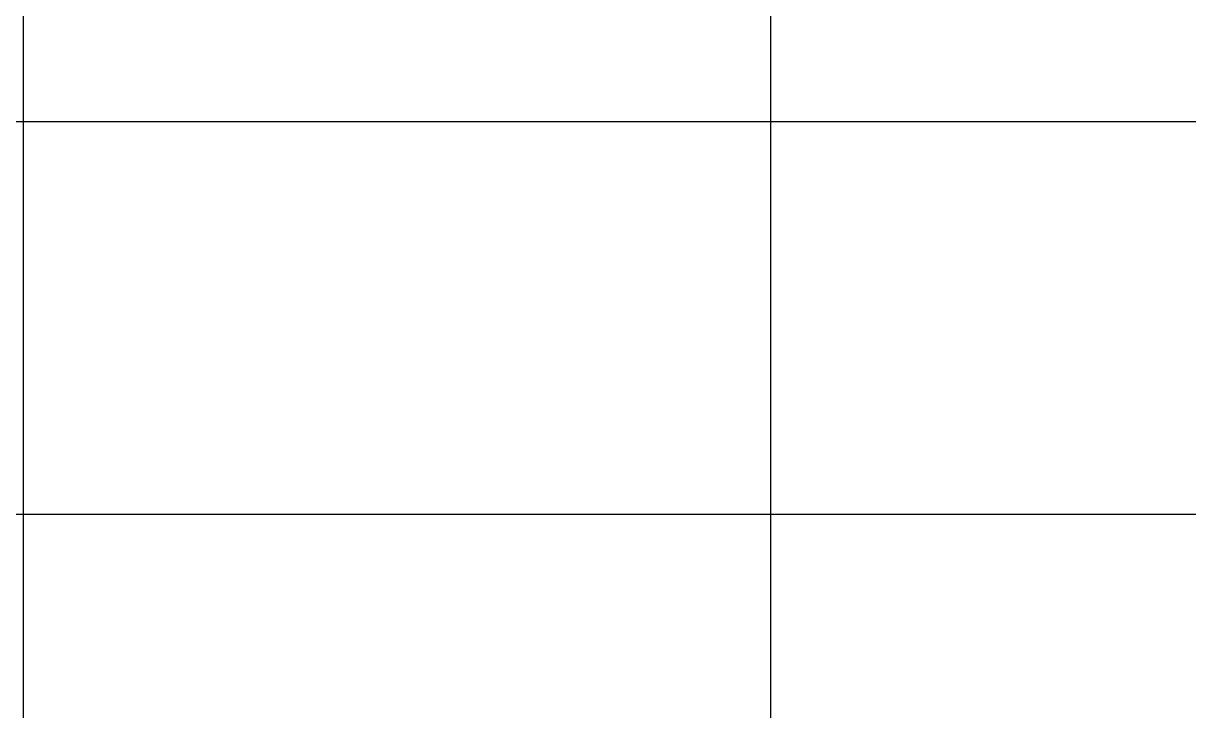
# Model space of a CAD drawing. Header units: millimetres. Extents: x -388065 to 2372687422, y -192755 to 667797.
# Drawn here: x 402271 to 578704, y 430390 to 534361 of the extents above; entities that cross this region are included whole.
import ezdxf

# ---------------------------------------------------------------- set-up
doc = ezdxf.new("R2010")
doc.units = ezdxf.units.MM

# ---------------------------------------------------------------- blocks, each defined once
blk = doc.blocks.new('*U1205')
blk.add_lwpolyline([(-56558, 29706), (-56558, -29706), (56558, -29706)])
blk = doc.blocks.new('*U1206')
at = {"color": 0, "linetype": 'ByBlock', "lineweight": -2, "transparency": 16777216}
for p in [(226230, 297060), (339345, 297060), (452460, 297060), (226230, 237648), (339345, 237648), (452460, 237648), (226230, 178236), (339345, 178236), (452460, 178236)]:
    blk.add_blockref('*U1205', p, dxfattribs=at)

msp = doc.modelspace()

# ---------------------------------------------------------------- block references
msp.add_blockref('*U1206', (119483.3383, 252153.8033))

doc.saveas('drawing.dxf')
